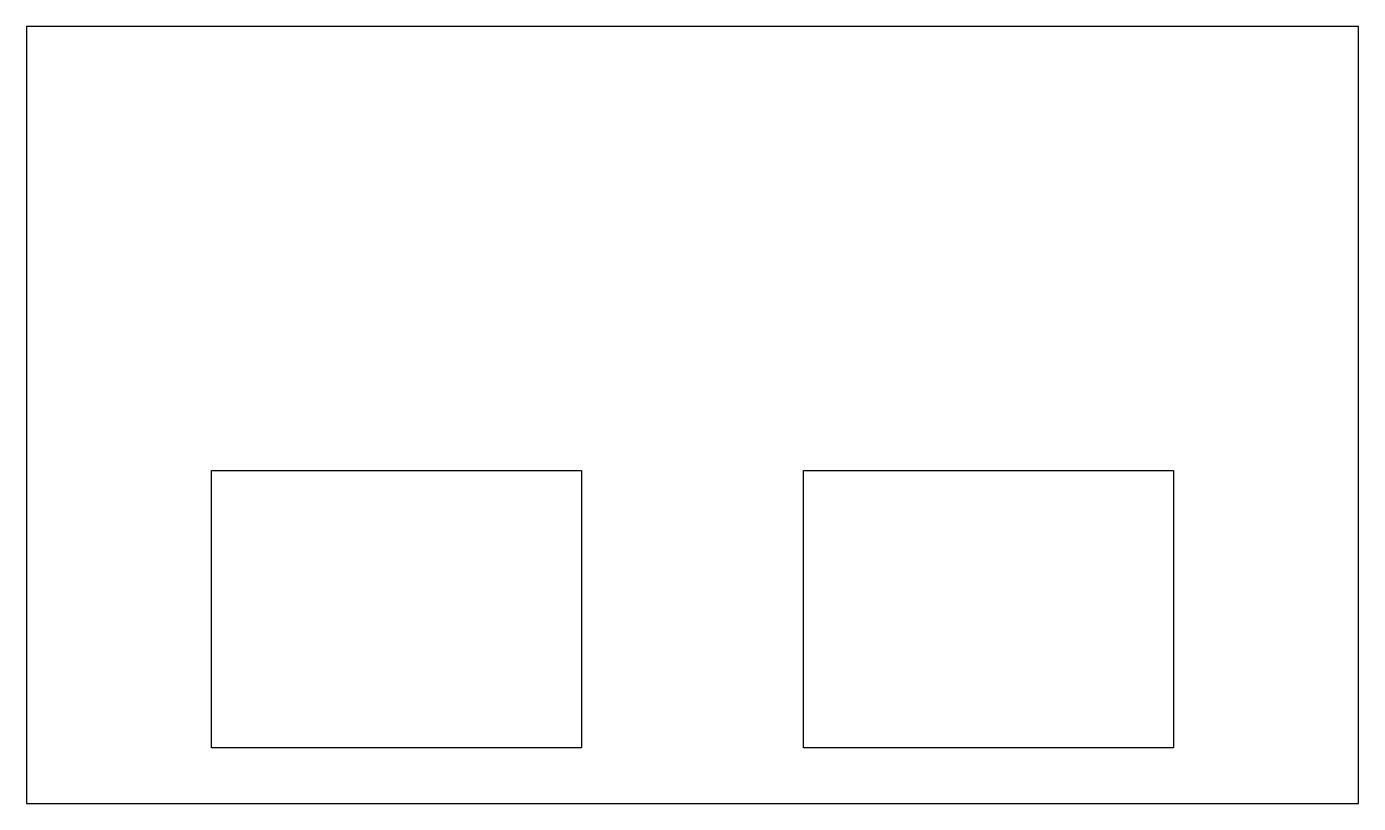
# Model space of a CAD drawing. Header units: millimetres. Extents: x -45.7 to 45.7, y -26.7 to 26.7.
import ezdxf

# ---------------------------------------------------------------- set-up
doc = ezdxf.new("R2010")
doc.units = ezdxf.units.MM

msp = doc.modelspace()

# ---------------------------------------------------------------- linework, layer by layer
for p, q in [((-45.72, 26.67, 1.27), (-45.72, -26.67, 1.27)), ((45.72, 26.67, 1.27), (-45.72, 26.67, 1.27)), ((45.72, -26.67, 1.27), (45.72, 26.67, 1.27)), ((-33.02, -22.86, 1.27), (-33.02, -3.81, 1.27)), ((-33.02, -3.81, 1.27), (-7.62, -3.81, 1.27)), ((-7.62, -3.81, 1.27), (-7.62, -22.86, 1.27)), ((7.62, -22.86, 1.27), (7.62, -3.81, 1.27)), ((7.62, -3.81, 1.27), (33.02, -3.81, 1.27)), ((33.02, -3.81, 1.27), (33.02, -22.86, 1.27)), ((-7.62, -22.86, 1.27), (-33.02, -22.86, 1.27)), ((33.02, -22.86, 1.27), (7.62, -22.86, 1.27)), ((-45.72, -26.67, 1.27), (45.72, -26.67, 1.27))]:
    msp.add_line(p, q)

doc.saveas('drawing.dxf')
